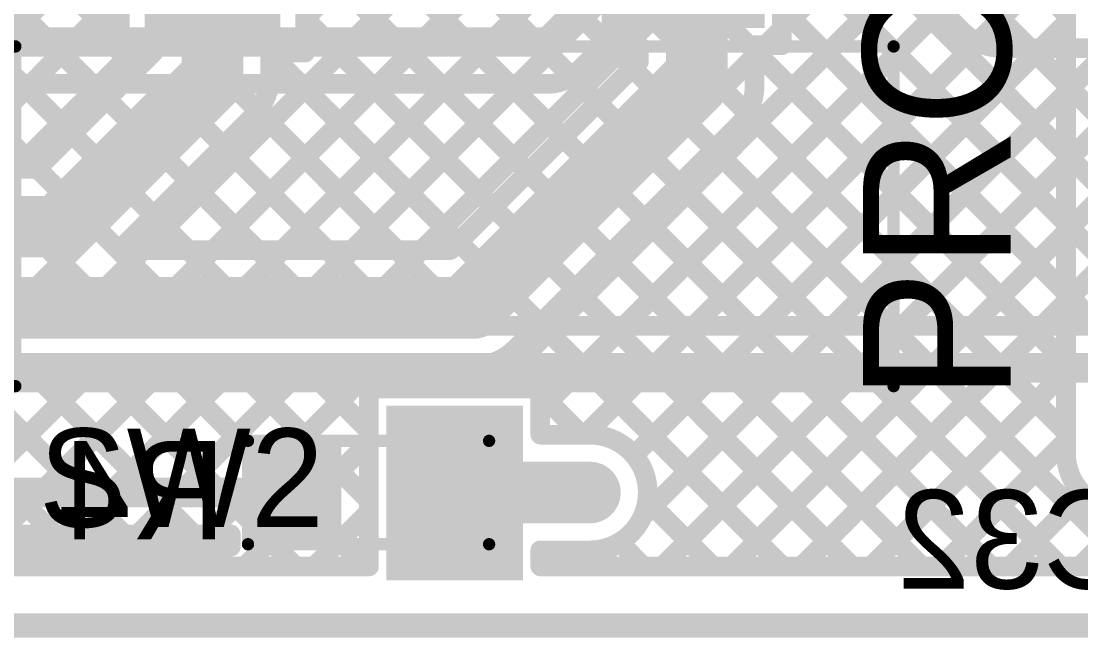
# Model space of a CAD drawing. Header units: millimetres. Extents: x 0.84 to 3.69, y 1.83 to 3.72.
# Drawn here: x 2.7838 to 3.2145, y 1.884 to 2.1345 of the extents above; entities that cross this region are included whole.
import ezdxf

# ---------------------------------------------------------------- set-up
doc = ezdxf.new("R2010")
doc.units = ezdxf.units.MM
doc.header["$MEASUREMENT"] = 0
for name, color, linetype in [('BottomLayer', 5, 'Continuous'), ('BottomOverlay', 54, 'Continuous'), ('BottomPaste', 16, 'Continuous'), ('BottomSolder', 6, 'Continuous'), ('Mechanical2', 216, 'Continuous'), ('MultiLayer', 9, 'Continuous'), ('TopLayer', 1, 'Continuous'), ('TopOverlay', 2, 'Continuous'), ('TopPaste', 8, 'Continuous'), ('TopSolder', 216, 'Continuous'), ('ViaHoleLayer', 16, 'Continuous')]:
    doc.layers.add(name, color=color, linetype=linetype)

# ---------------------------------------------------------------- blocks, each defined once
blk = doc.blocks.new('SS_3235D_03_L2_37')
at = {"layer": 'TopLayer'}
for points in [[(-0.02382, 0.08071), (0.02382, 0.08071), (-0.02382, 0.1437), (0.02382, 0.1437)], [(-0.12205, -0.1437), (-0.0748, -0.1437), (-0.12205, -0.08071), (-0.0748, -0.08071)], [(0.0748, -0.1437), (0.12205, -0.1437), (0.0748, -0.08071), (0.12205, -0.08071)]]:
    blk.add_solid(points, dxfattribs=at)
at = {"layer": 'TopOverlay', "const_width": 0.005}
for points in [[(-0.17843, 0.0688), (-0.17843, -0.0692)], [(0.17857, 0.0688), (-0.17843, 0.0688)], [(0.17857, 0.0688), (0.17857, -0.0692)], [(0.17857, -0.0692), (-0.17843, -0.0692)]]:
    blk.add_lwpolyline(points, dxfattribs=at)
at = {"layer": 'TopOverlay'}
for points, const_width in [([(-0.17968, 0.0688, 1), (-0.17718, 0.0688, 1)], 0.0025), ([(-0.17968, 0.0688, 1), (-0.17718, 0.0688, 1)], 0.0025), ([(0.17732, 0.0688, 1), (0.17982, 0.0688, 1)], 0.0025), ([(0.17732, 0.0688, 1), (0.17982, 0.0688, 1)], 0.0025), ([(-0.17968, -0.0692, 1), (-0.17718, -0.0692, 1)], 0.0025), ([(-0.17968, -0.0692, 1), (-0.17718, -0.0692, 1)], 0.0025), ([(0.17732, -0.0692, 1), (0.17982, -0.0692, 1)], 0.0025), ([(0.17732, -0.0692, 1), (0.17982, -0.0692, 1)], 0.0025), ([(-0.13006, -0.11, 1), (-0.14794, -0.11, 1)], 0.01), ([(-0.15044, -0.11, 1), (-0.14544, -0.11, 1)], 0.005), ([(-0.13256, -0.11, 1), (-0.12756, -0.11, 1)], 0.005)]:
    blk.add_lwpolyline(points, format="xyb", close=True, dxfattribs=dict(at, const_width=const_width))
at = {"layer": 'TopPaste'}
for points in [[(-0.02382, 0.08071), (0.02382, 0.08071), (-0.02382, 0.1437), (0.02382, 0.1437)], [(-0.12205, -0.1437), (-0.0748, -0.1437), (-0.12205, -0.08071), (-0.0748, -0.08071)], [(0.0748, -0.1437), (0.12205, -0.1437), (0.0748, -0.08071), (0.12205, -0.08071)]]:
    blk.add_solid(points, dxfattribs=at)
at = {"layer": 'TopSolder'}
for points in [[(-0.02782, 0.07671), (0.02782, 0.07671), (-0.02782, 0.1477), (0.02782, 0.1477)], [(-0.12605, -0.1477), (-0.0708, -0.1477), (-0.12605, -0.07671), (-0.0708, -0.07671)], [(0.0708, -0.1477), (0.12605, -0.1477), (0.0708, -0.07671), (0.12605, -0.07671)]]:
    blk.add_solid(points, dxfattribs=at)
blk = doc.blocks.new('R__0603_B_49')
at = {"layer": 'BottomLayer'}
for points in [[(-0.015, -0.0175), (-0.015, 0.0175), (-0.045, -0.0175), (-0.045, 0.0175)], [(0.045, -0.0175), (0.045, 0.0175), (0.015, -0.0175), (0.015, 0.0175)]]:
    blk.add_solid(points, dxfattribs=at)
at = {"layer": 'BottomOverlay', "const_width": 0.005}
for points in [[(-0.049, 0.021), (0.049, 0.021)], [(-0.049, -0.021), (-0.049, 0.021)], [(0.049, -0.021), (0.049, 0.021)], [(-0.049, -0.021), (0.049, -0.021)]]:
    blk.add_lwpolyline(points, dxfattribs=at)
at = {"layer": 'BottomOverlay', "const_width": 0.0025}
for points in [[(-0.05025, 0.021, 1), (-0.04775, 0.021, 1)], [(-0.05025, 0.021, 1), (-0.04775, 0.021, 1)], [(0.04775, 0.021, 1), (0.05025, 0.021, 1)], [(0.04775, 0.021, 1), (0.05025, 0.021, 1)], [(-0.05025, -0.021, 1), (-0.04775, -0.021, 1)], [(-0.05025, -0.021, 1), (-0.04775, -0.021, 1)], [(0.04775, -0.021, 1), (0.05025, -0.021, 1)], [(0.04775, -0.021, 1), (0.05025, -0.021, 1)]]:
    blk.add_lwpolyline(points, format="xyb", close=True, dxfattribs=at)
at = {"layer": 'BottomPaste'}
for points in [[(-0.015, -0.0175), (-0.015, 0.0175), (-0.045, -0.0175), (-0.045, 0.0175)], [(0.045, -0.0175), (0.045, 0.0175), (0.015, -0.0175), (0.015, 0.0175)]]:
    blk.add_solid(points, dxfattribs=at)
at = {"layer": 'BottomSolder'}
for points in [[(-0.011, -0.0215), (-0.011, 0.0215), (-0.049, -0.0215), (-0.049, 0.0215)], [(0.049, -0.0215), (0.049, 0.0215), (0.011, -0.0215), (0.011, 0.0215)]]:
    blk.add_solid(points, dxfattribs=at)

msp = doc.modelspace()

# ---------------------------------------------------------------- linework, layer by layer
at = {"layer": 'BottomLayer'}
for points, const_width in [([(3.041, 2.21988), (3.24988, 2.01099)], 0.008), ([(2.91579, 2.01069), (3.0942, 2.1891)], 0.008), ([(3.041, 2.19159), (3.2219, 2.01069)], 0.008), ([(3.10121, 2.18795), (3.27817, 2.01099)], 0.008), ([(3.11188, 2.18478), (3.16626, 2.1304)], 0.008), ([(2.94408, 2.01069), (3.11502, 2.18164)], 0.008), ([(2.97236, 2.01069), (3.12916, 2.1675)], 0.008), ([(3.041, 2.16331), (3.19362, 2.01069)], 0.008), ([(2.998, 2.126), (3.024, 2.152)], 0.012), ([(3.00064, 2.01069), (3.14331, 2.15335)], 0.008), ([(3.01004, 2.114), (3.036, 2.13996)], 0.008), ([(3.02893, 2.01069), (3.15745, 2.13921)], 0.008), ([(3.03603, 2.13999), (3.16533, 2.01069)], 0.008), ([(2.629, 2.126), (2.998, 2.126)], 0.012), ([(3.02189, 2.12585), (3.13705, 2.01069)], 0.008), ([(3.05721, 2.01069), (3.17246, 2.12594)], 0.008), ([(3.0855, 2.01069), (3.1983, 2.1235)], 0.008), ([(3.11378, 2.01069), (3.22659, 2.1235)], 0.008), ([(3.14207, 2.01069), (3.25487, 2.1235)], 0.008), ([(3.17035, 2.01069), (3.28316, 2.1235)], 0.008), ([(3.18289, 2.1235), (3.39744, 2.1235)], 0.008), ([(3.19395, 2.1235), (3.30645, 2.01099)], 0.008), ([(3.19863, 2.01069), (3.31144, 2.1235)], 0.008), ([(3.00753, 2.11192), (3.10876, 2.01069)], 0.008), ([(2.64004, 2.109), (2.998, 2.109)], 0.008), ([(2.69933, 2.109), (2.79764, 2.01069)], 0.008), ([(2.71393, 2.03511), (2.78782, 2.109)], 0.008), ([(2.72761, 2.109), (2.82592, 2.01069)], 0.008), ([(2.72808, 2.02097), (2.81611, 2.109)], 0.008), ([(2.74609, 2.01069), (2.84439, 2.109)], 0.008), ([(2.7559, 2.109), (2.8542, 2.01069)], 0.008), ([(2.77437, 2.01069), (2.87268, 2.109)], 0.008), ([(2.78418, 2.109), (2.88249, 2.01069)], 0.008), ([(2.80265, 2.01069), (2.90096, 2.109)], 0.008), ([(2.81247, 2.109), (2.91077, 2.01069)], 0.008), ([(2.83094, 2.01069), (2.92925, 2.109)], 0.008), ([(2.84075, 2.109), (2.93906, 2.01069)], 0.008), ([(2.85922, 2.01069), (2.95753, 2.109)], 0.008), ([(2.86903, 2.109), (2.96734, 2.01069)], 0.008), ([(2.88751, 2.01069), (2.98581, 2.109)], 0.008), ([(2.89732, 2.109), (2.99563, 2.01069)], 0.008), ([(2.9256, 2.109), (3.02391, 2.01069)], 0.008), ([(2.95389, 2.109), (3.05219, 2.01069)], 0.008), ([(2.98217, 2.109), (3.08048, 2.01069)], 0.008), ([(2.73835, 2.01069), (3.24, 2.01069)], 0.008), ([(2.73131, 1.99369), (3.28304, 1.99369)], 0.012), ([(2.955, 1.943), (3.015, 1.943)], 0.025), ([(2.749, 1.943), (2.895, 1.943)], 0.012), ([(2.749, 1.926), (2.869, 1.926)], 0.008), ([(2.79748, 1.926), (2.80248, 1.921)], 0.008), ([(2.79781, 1.921), (2.80281, 1.926)], 0.008), ([(2.82576, 1.926), (2.83076, 1.921)], 0.008), ([(2.8261, 1.921), (2.8311, 1.926)], 0.008), ([(2.85404, 1.926), (2.85904, 1.921)], 0.008), ([(2.85438, 1.921), (2.85938, 1.926)], 0.008), ([(2.869, 1.921), (2.869, 1.926)], 0.008), ([(2.502, 1.921), (2.869, 1.921)], 0.008)]:
    msp.add_lwpolyline(points, dxfattribs=dict(at, const_width=const_width))
for points, const_width in [([(3.16426, 2.1304, 1), (3.16826, 2.1304, 1)], 0.004), ([(3.16426, 2.1304, 1), (3.16826, 2.1304, 1)], 0.004), ([(3.16428, 2.13038, 1), (3.16828, 2.13038, 1)], 0.004), ([(2.995, 2.126, 1), (3.001, 2.126, 1)], 0.006), ([(2.995, 2.126, 1), (3.001, 2.126, 1)], 0.006), ([(3.01989, 2.12585, 1), (3.02389, 2.12585, 1)], 0.004), ([(3.17046, 2.12594, 1), (3.17446, 2.12594, 1)], 0.004), ([(3.18089, 2.1235, 1), (3.18489, 2.1235, 1)], 0.004), ([(3.18089, 2.1235, 1), (3.18489, 2.1235, 1)], 0.004), ([(3.18089, 2.1235, 1), (3.18489, 2.1235, 1)], 0.004), ([(3.19195, 2.1235, 1), (3.19595, 2.1235, 1)], 0.004), ([(3.1963, 2.1235, 1), (3.2003, 2.1235, 1)], 0.004), ([(3.00553, 2.11192, 1), (3.00953, 2.11192, 1)], 0.004), ([(3.00802, 2.11398, 1), (3.01202, 2.11398, 1)], 0.004), ([(3.00804, 2.114, 1), (3.01204, 2.114, 1)], 0.004), ([(3.00804, 2.114, 1), (3.01204, 2.114, 1)], 0.004), ([(2.78218, 2.109, 1), (2.78618, 2.109, 1)], 0.004), ([(2.78582, 2.109, 1), (2.78982, 2.109, 1)], 0.004), ([(2.81047, 2.109, 1), (2.81447, 2.109, 1)], 0.004), ([(2.81411, 2.109, 1), (2.81811, 2.109, 1)], 0.004), ([(2.83875, 2.109, 1), (2.84275, 2.109, 1)], 0.004), ([(2.84239, 2.109, 1), (2.84639, 2.109, 1)], 0.004), ([(2.86703, 2.109, 1), (2.87103, 2.109, 1)], 0.004), ([(2.87068, 2.109, 1), (2.87468, 2.109, 1)], 0.004), ([(2.89532, 2.109, 1), (2.89932, 2.109, 1)], 0.004), ([(2.89896, 2.109, 1), (2.90296, 2.109, 1)], 0.004), ([(2.9236, 2.109, 1), (2.9276, 2.109, 1)], 0.004), ([(2.92725, 2.109, 1), (2.93125, 2.109, 1)], 0.004), ([(2.95189, 2.109, 1), (2.95589, 2.109, 1)], 0.004), ([(2.95553, 2.109, 1), (2.95953, 2.109, 1)], 0.004), ([(2.98017, 2.109, 1), (2.98417, 2.109, 1)], 0.004), ([(2.98381, 2.109, 1), (2.98781, 2.109, 1)], 0.004), ([(2.996, 2.109, 1), (3, 2.109, 1)], 0.004), ([(2.996, 2.109, 1), (3, 2.109, 1)], 0.004), ([(2.996, 2.109, 1), (3, 2.109, 1)], 0.004), ([(2.79564, 2.01069, 1), (2.79964, 2.01069, 1)], 0.004), ([(2.80065, 2.01069, 1), (2.80465, 2.01069, 1)], 0.004), ([(2.82392, 2.01069, 1), (2.82792, 2.01069, 1)], 0.004), ([(2.82894, 2.01069, 1), (2.83294, 2.01069, 1)], 0.004), ([(2.8522, 2.01069, 1), (2.8562, 2.01069, 1)], 0.004), ([(2.85722, 2.01069, 1), (2.86122, 2.01069, 1)], 0.004), ([(2.88049, 2.01069, 1), (2.88449, 2.01069, 1)], 0.004), ([(2.88551, 2.01069, 1), (2.88951, 2.01069, 1)], 0.004), ([(2.90877, 2.01069, 1), (2.91277, 2.01069, 1)], 0.004), ([(2.91379, 2.01069, 1), (2.91779, 2.01069, 1)], 0.004), ([(2.93706, 2.01069, 1), (2.94106, 2.01069, 1)], 0.004), ([(2.94208, 2.01069, 1), (2.94608, 2.01069, 1)], 0.004), ([(2.96534, 2.01069, 1), (2.96934, 2.01069, 1)], 0.004), ([(2.97036, 2.01069, 1), (2.97436, 2.01069, 1)], 0.004), ([(2.99363, 2.01069, 1), (2.99763, 2.01069, 1)], 0.004), ([(2.99864, 2.01069, 1), (3.00264, 2.01069, 1)], 0.004), ([(3.02191, 2.01069, 1), (3.02591, 2.01069, 1)], 0.004), ([(3.02693, 2.01069, 1), (3.03093, 2.01069, 1)], 0.004), ([(3.05019, 2.01069, 1), (3.05419, 2.01069, 1)], 0.004), ([(3.05521, 2.01069, 1), (3.05921, 2.01069, 1)], 0.004), ([(3.07848, 2.01069, 1), (3.08248, 2.01069, 1)], 0.004), ([(3.0835, 2.01069, 1), (3.0875, 2.01069, 1)], 0.004), ([(3.10676, 2.01069, 1), (3.11076, 2.01069, 1)], 0.004), ([(3.11178, 2.01069, 1), (3.11578, 2.01069, 1)], 0.004), ([(3.13505, 2.01069, 1), (3.13905, 2.01069, 1)], 0.004), ([(3.14007, 2.01069, 1), (3.14407, 2.01069, 1)], 0.004), ([(3.16333, 2.01069, 1), (3.16733, 2.01069, 1)], 0.004), ([(3.16835, 2.01069, 1), (3.17235, 2.01069, 1)], 0.004), ([(3.19162, 2.01069, 1), (3.19562, 2.01069, 1)], 0.004), ([(3.19663, 2.01069, 1), (3.20063, 2.01069, 1)], 0.004), ([(2.94875, 1.943, 1), (2.96125, 1.943, 1)], 0.0125), ([(3.00875, 1.943, 1), (3.02125, 1.943, 1)], 0.0125), ([(3.00909, 1.943, 1), (3.02091, 1.943, 1)], 0.01181), ([(2.892, 1.943, 1), (2.898, 1.943, 1)], 0.006), ([(2.79548, 1.926, 1), (2.79948, 1.926, 1)], 0.004), ([(2.80081, 1.926, 1), (2.80481, 1.926, 1)], 0.004), ([(2.82376, 1.926, 1), (2.82776, 1.926, 1)], 0.004), ([(2.8291, 1.926, 1), (2.8331, 1.926, 1)], 0.004), ([(2.85204, 1.926, 1), (2.85604, 1.926, 1)], 0.004), ([(2.85738, 1.926, 1), (2.86138, 1.926, 1)], 0.004), ([(2.867, 1.926, 1), (2.871, 1.926, 1)], 0.004), ([(2.867, 1.926, 1), (2.871, 1.926, 1)], 0.004), ([(2.79581, 1.921, 1), (2.79981, 1.921, 1)], 0.004), ([(2.80048, 1.921, 1), (2.80448, 1.921, 1)], 0.004), ([(2.8241, 1.921, 1), (2.8281, 1.921, 1)], 0.004), ([(2.82876, 1.921, 1), (2.83276, 1.921, 1)], 0.004), ([(2.85238, 1.921, 1), (2.85638, 1.921, 1)], 0.004), ([(2.85704, 1.921, 1), (2.86104, 1.921, 1)], 0.004), ([(2.867, 1.921, 1), (2.871, 1.921, 1)], 0.004), ([(2.867, 1.921, 1), (2.871, 1.921, 1)], 0.004)]:
    msp.add_lwpolyline(points, format="xyb", close=True, dxfattribs=dict(at, const_width=const_width))
at = {"layer": 'BottomLayer', "const_width": 0.008}
for points in [[(3.18289, 2.1235, -0.199188), (3.16626, 2.1304)], [(3.18289, 2.1235, -0.198912), (3.16628, 2.13038)], [(3.01004, 2.114, -0.199327), (2.998, 2.109)], [(3.01002, 2.11398, -0.198912), (2.998, 2.109)]]:
    msp.add_lwpolyline(points, format="xyb", dxfattribs=at)
at = {"layer": 'BottomSolder', "const_width": 0.00991}
msp.add_lwpolyline([(3.01005, 1.943, 1), (3.01995, 1.943, 1)], format="xyb", close=True, dxfattribs=at)
at = {"layer": 'Mechanical2', "const_width": 0.01}
msp.add_lwpolyline([(2.511, 1.889), (3.548, 1.889)], dxfattribs=at)
at = {"layer": 'MultiLayer', "const_width": 0.01181}
msp.add_lwpolyline([(3.00909, 1.943, 1), (3.02091, 1.943, 1)], format="xyb", close=True, dxfattribs=at)
at = {"layer": 'TopLayer'}
for points, const_width in [([(2.46405, 2.4857), (2.82395, 2.1258)], 0.008), ([(2.46405, 2.45741), (2.81862, 2.10285)], 0.008), ([(2.46405, 2.42913), (2.80447, 2.08871)], 0.008), ([(2.46405, 2.40084), (2.79033, 2.07457)], 0.008), ([(2.82395, 2.12171), (2.82395, 2.2127)], 0.008), ([(3.2085, 1.959), (3.2085, 2.19951)], 0.008), ([(2.99482, 1.97658), (3.2085, 2.19026)], 0.008), ([(2.86157, 2.11257), (2.86157, 2.1672)], 0.025), ([(3.05843, 2.10843), (3.05843, 2.1672)], 0.025), ([(2.72504, 2.0745), (2.82395, 2.17341)], 0.008), ([(3.17848, 2.16725), (3.2085, 2.13723)], 0.008), ([(2.92943, 2.16174), (3.00397, 2.0872)], 0.008), ([(3.01302, 1.9665), (3.2085, 2.16198)], 0.008), ([(2.83346, 2.0415), (2.94749, 2.15553)], 0.008), ([(3.16434, 2.15311), (3.2085, 2.10895)], 0.008), ([(2.8992, 2.13552), (2.91058, 2.1469)], 0.008), ([(2.8992, 2.12171), (2.8992, 2.1462)], 0.008), ([(2.91451, 2.14838), (2.98983, 2.07306)], 0.008), ([(2.75332, 2.0745), (2.82395, 2.14513)], 0.008), ([(2.86175, 2.0415), (2.96408, 2.14383)], 0.008), ([(2.89003, 2.0415), (2.99203, 2.1435)], 0.008), ([(2.91831, 2.0415), (3.02052, 2.1437)], 0.008), ([(2.97524, 1.98529), (3.13366, 2.1437)], 0.008), ([(2.97596, 2.1435), (3.01811, 2.10134)], 0.008), ([(3.00404, 2.1437), (3.03225, 2.11549)], 0.008), ([(3.0238, 2.12471), (3.0238, 2.1437)], 0.008), ([(3.09305, 2.13138), (3.10537, 2.1437)], 0.008), ([(3.09305, 2.12471), (3.09305, 2.1437)], 0.008), ([(3.11717, 2.1437), (3.2085, 2.05238)], 0.008), ([(3.14546, 2.14371), (3.2085, 2.08066)], 0.008), ([(3.09305, 2.13955), (3.2085, 2.02409)], 0.008), ([(2.8992, 2.13541), (2.97568, 2.05892)], 0.008), ([(3.03296, 1.95816), (3.2085, 2.1337)], 0.008), ([(2.82395, 2.1258), (2.82804, 2.12171)], 0.008), ([(2.9466, 2.0415), (3.02981, 2.12471)], 0.008), ([(3.0238, 2.12471), (3.03493, 2.12471)], 0.008), ([(3.03493, 2.11816), (3.03493, 2.12471)], 0.008), ([(3.08193, 2.12471), (3.09305, 2.12471)], 0.008), ([(3.08193, 2.12026), (3.08638, 2.12471)], 0.008), ([(3.08193, 2.10843), (3.08193, 2.12471)], 0.008), ([(2.78161, 2.0745), (2.82882, 2.12171)], 0.008), ([(2.79027, 2.0745), (2.83747, 2.12171)], 0.008), ([(2.8, 2.051), (2.86157, 2.11257)], 0.025), ([(2.82395, 2.12171), (2.83747, 2.12171)], 0.008), ([(2.82804, 2.12171), (2.83276, 2.11699)], 0.008), ([(2.88507, 2.12171), (2.8992, 2.12171)], 0.008), ([(2.88507, 2.11257), (2.88507, 2.12171)], 0.008), ([(2.88507, 2.12124), (2.96154, 2.04478)], 0.008), ([(3.08193, 2.12238), (3.2085, 1.99581)], 0.008), ([(2.95827, 2.0415), (3.03493, 2.11816)], 0.008), ([(2.968, 2.018), (3.05843, 2.10843)], 0.025), ([(3.03642, 1.93333), (3.2085, 2.10541)], 0.008), ([(2.88002, 2.09801), (2.93653, 2.0415)], 0.008), ([(2.82373, 2.0415), (2.87817, 2.09594)], 0.008), ([(3.07898, 2.09704), (3.2085, 1.96752)], 0.008), ([(2.98463, 2.0014), (3.07502, 2.09179)], 0.008), ([(2.86599, 2.08376), (2.90825, 2.0415)], 0.008), ([(3.06549, 2.08225), (3.23474, 1.913)], 0.008), ([(3.04437, 1.913), (3.2085, 2.07713)], 0.008), ([(2.433, 2.0745), (2.79027, 2.0745)], 0.008), ([(2.85185, 2.06962), (2.87997, 2.0415)], 0.008), ([(3.05134, 2.06811), (3.20646, 1.913)], 0.008), ([(2.40292, 2.051), (2.8, 2.051)], 0.025), ([(2.83771, 2.05547), (2.85168, 2.0415)], 0.008), ([(3.0372, 2.05397), (3.17817, 1.913)], 0.008), ([(3.07266, 1.913), (3.2085, 2.04884)], 0.008), ([(2.82373, 2.0415), (2.95827, 2.0415)], 0.008), ([(3.02306, 2.03983), (3.14989, 1.913)], 0.008), ([(2.597, 2.018), (2.968, 2.018)], 0.025), ([(3.00892, 2.02568), (3.1216, 1.913)], 0.008), ([(3.10094, 1.913), (3.2085, 2.02056)], 0.008), ([(2.99478, 2.01154), (3.09332, 1.913)], 0.008), ([(2.98015, 1.99788), (2.99274, 1.98529)], 0.008), ([(2.60673, 1.9945), (2.968, 1.9945)], 0.008), ([(2.70069, 1.9945), (2.78219, 1.913)], 0.008), ([(2.70496, 1.913), (2.78646, 1.9945)], 0.008), ([(2.72898, 1.9945), (2.81048, 1.913)], 0.008), ([(2.73325, 1.913), (2.81475, 1.9945)], 0.008), ([(2.75726, 1.9945), (2.83876, 1.913)], 0.008), ([(2.76153, 1.913), (2.84303, 1.9945)], 0.008), ([(2.78554, 1.9945), (2.86704, 1.913)], 0.008), ([(2.78981, 1.913), (2.87131, 1.9945)], 0.008), ([(2.81383, 1.9945), (2.89533, 1.913)], 0.008), ([(2.8181, 1.913), (2.8996, 1.9945)], 0.008), ([(2.84211, 1.9945), (2.92361, 1.913)], 0.008), ([(2.84638, 1.913), (2.92788, 1.9945)], 0.008), ([(2.8704, 1.9945), (2.92518, 1.93972)], 0.008), ([(2.89868, 1.9945), (2.92518, 1.968)], 0.008), ([(2.92697, 1.9945), (2.93617, 1.98529)], 0.008), ([(2.94696, 1.98529), (2.95617, 1.9945)], 0.008), ([(2.95525, 1.9945), (2.96446, 1.98529)], 0.008), ([(3.12923, 1.913), (3.2085, 1.99227)], 0.008), ([(2.92518, 1.98529), (2.99482, 1.98529)], 0.008), ([(2.92518, 1.913), (2.92518, 1.98529)], 0.008), ([(2.99482, 1.9665), (2.99482, 1.98529)], 0.008), ([(2.99482, 1.98322), (3.01153, 1.9665)], 0.008), ([(2.99482, 1.9665), (3.015, 1.9665)], 0.008), ([(2.87467, 1.913), (2.92518, 1.96351)], 0.008), ([(3.15751, 1.913), (3.2085, 1.96399)], 0.008), ([(2.96, 1.944), (2.961, 1.943)], 0.025), ([(2.961, 1.943), (3.015, 1.943)], 0.025), ([(3.03828, 1.93976), (3.06503, 1.913)], 0.008), ([(3.18579, 1.913), (3.21528, 1.94249)], 0.008), ([(2.90295, 1.913), (2.92518, 1.93523)], 0.008), ([(3.21408, 1.913), (3.23715, 1.93607)], 0.008), ([(3.01609, 1.913), (3.02467, 1.92158)], 0.008), ([(3.02697, 1.92278), (3.03675, 1.913)], 0.008), ([(2.99482, 1.9195), (3.015, 1.9195)], 0.008), ([(2.99482, 1.913), (2.99482, 1.9195)], 0.008), ([(3.00197, 1.9195), (3.00847, 1.913)], 0.008), ([(2.52523, 1.913), (2.92518, 1.913)], 0.008), ([(2.99482, 1.913), (3.39303, 1.913)], 0.008)]:
    msp.add_lwpolyline(points, dxfattribs=dict(at, const_width=const_width))
for points, const_width in [([(3.2065, 2.13723, 1), (3.2105, 2.13723, 1)], 0.004), ([(2.8972, 2.13552, 1), (2.9012, 2.13552, 1)], 0.004), ([(2.8972, 2.13541, 1), (2.9012, 2.13541, 1)], 0.004), ([(3.2065, 2.1337, 1), (3.2105, 2.1337, 1)], 0.004), ([(3.09105, 2.13138, 1), (3.09505, 2.13138, 1)], 0.004), ([(2.82195, 2.1258, 1), (2.82595, 2.1258, 1)], 0.004), ([(2.82195, 2.1258, 1), (2.82595, 2.1258, 1)], 0.004), ([(3.0218, 2.12471, 1), (3.0258, 2.12471, 1)], 0.004), ([(3.0218, 2.12471, 1), (3.0258, 2.12471, 1)], 0.004), ([(3.02781, 2.12471, 1), (3.03181, 2.12471, 1)], 0.004), ([(3.03293, 2.12471, 1), (3.03693, 2.12471, 1)], 0.004), ([(3.03293, 2.12471, 1), (3.03693, 2.12471, 1)], 0.004), ([(3.07993, 2.12471, 1), (3.08393, 2.12471, 1)], 0.004), ([(3.07993, 2.12471, 1), (3.08393, 2.12471, 1)], 0.004), ([(3.08438, 2.12471, 1), (3.08838, 2.12471, 1)], 0.004), ([(3.09105, 2.12471, 1), (3.09505, 2.12471, 1)], 0.004), ([(3.09105, 2.12471, 1), (3.09505, 2.12471, 1)], 0.004), ([(2.82195, 2.12171, 1), (2.82595, 2.12171, 1)], 0.004), ([(2.82195, 2.12171, 1), (2.82595, 2.12171, 1)], 0.004), ([(2.82604, 2.12171, 1), (2.83004, 2.12171, 1)], 0.004), ([(2.82604, 2.12171, 1), (2.83004, 2.12171, 1)], 0.004), ([(2.82682, 2.12171, 1), (2.83082, 2.12171, 1)], 0.004), ([(2.83547, 2.12171, 1), (2.83947, 2.12171, 1)], 0.004), ([(2.83547, 2.12171, 1), (2.83947, 2.12171, 1)], 0.004), ([(2.85532, 2.11257, 1), (2.86782, 2.11257, 1)], 0.0125), ([(2.85532, 2.11257, 1), (2.86782, 2.11257, 1)], 0.0125), ([(2.88307, 2.12171, 1), (2.88707, 2.12171, 1)], 0.004), ([(2.88307, 2.12171, 1), (2.88707, 2.12171, 1)], 0.004), ([(2.88307, 2.12124, 1), (2.88707, 2.12124, 1)], 0.004), ([(2.8972, 2.12171, 1), (2.9012, 2.12171, 1)], 0.004), ([(2.8972, 2.12171, 1), (2.9012, 2.12171, 1)], 0.004), ([(3.07993, 2.12238, 1), (3.08393, 2.12238, 1)], 0.004), ([(3.07993, 2.12026, 1), (3.08393, 2.12026, 1)], 0.004), ([(2.83076, 2.11699, 1), (2.83476, 2.11699, 1)], 0.004), ([(3.03025, 2.11549, 1), (3.03425, 2.11549, 1)], 0.004), ([(3.03293, 2.11816, 1), (3.03693, 2.11816, 1)], 0.004), ([(3.03293, 2.11816, 1), (3.03693, 2.11816, 1)], 0.004), ([(3.05218, 2.10843, 1), (3.06468, 2.10843, 1)], 0.0125), ([(3.05218, 2.10843, 1), (3.06468, 2.10843, 1)], 0.0125), ([(2.88307, 2.11257, 1), (2.88707, 2.11257, 1)], 0.004), ([(2.88307, 2.11257, 1), (2.88707, 2.11257, 1)], 0.004), ([(2.88307, 2.11257, 1), (2.88707, 2.11257, 1)], 0.004), ([(3.07993, 2.10843, 1), (3.08393, 2.10843, 1)], 0.004), ([(3.07993, 2.10843, 1), (3.08393, 2.10843, 1)], 0.004), ([(3.07993, 2.10843, 1), (3.08393, 2.10843, 1)], 0.004), ([(3.2065, 2.10895, 1), (3.2105, 2.10895, 1)], 0.004), ([(2.81662, 2.10285, 1), (2.82062, 2.10285, 1)], 0.004), ([(3.2065, 2.10541, 1), (3.2105, 2.10541, 1)], 0.004), ([(2.87802, 2.09801, 1), (2.88202, 2.09801, 1)], 0.004), ([(3.01611, 2.10134, 1), (3.02011, 2.10134, 1)], 0.004), ([(2.87617, 2.09594, 1), (2.88017, 2.09594, 1)], 0.004), ([(2.87617, 2.09594, 1), (2.88017, 2.09594, 1)], 0.004), ([(2.87619, 2.09596, 1), (2.88019, 2.09596, 1)], 0.004), ([(3.07698, 2.09704, 1), (3.08098, 2.09704, 1)], 0.004), ([(3.07302, 2.09179, 1), (3.07702, 2.09179, 1)], 0.004), ([(3.07302, 2.09179, 1), (3.07702, 2.09179, 1)], 0.004), ([(3.07304, 2.09181, 1), (3.07704, 2.09181, 1)], 0.004), ([(2.80247, 2.08871, 1), (2.80647, 2.08871, 1)], 0.004), ([(3.00197, 2.0872, 1), (3.00597, 2.0872, 1)], 0.004), ([(2.86399, 2.08376, 1), (2.86799, 2.08376, 1)], 0.004), ([(3.06349, 2.08225, 1), (3.06749, 2.08225, 1)], 0.004), ([(3.2065, 2.08066, 1), (3.2105, 2.08066, 1)], 0.004), ([(3.2065, 2.07713, 1), (3.2105, 2.07713, 1)], 0.004), ([(2.77961, 2.0745, 1), (2.78361, 2.0745, 1)], 0.004), ([(2.78827, 2.0745, 1), (2.79227, 2.0745, 1)], 0.004), ([(2.78827, 2.0745, 1), (2.79227, 2.0745, 1)], 0.004), ([(2.78833, 2.07457, 1), (2.79233, 2.07457, 1)], 0.004), ([(2.98783, 2.07306, 1), (2.99183, 2.07306, 1)], 0.004), ([(2.84985, 2.06962, 1), (2.85385, 2.06962, 1)], 0.004), ([(3.04934, 2.06811, 1), (3.05334, 2.06811, 1)], 0.004), ([(2.79375, 2.051, 1), (2.80625, 2.051, 1)], 0.0125), ([(2.79375, 2.051, 1), (2.80625, 2.051, 1)], 0.0125), ([(2.83571, 2.05547, 1), (2.83971, 2.05547, 1)], 0.004), ([(2.97368, 2.05892, 1), (2.97768, 2.05892, 1)], 0.004), ([(3.0352, 2.05397, 1), (3.0392, 2.05397, 1)], 0.004), ([(3.2065, 2.05238, 1), (3.2105, 2.05238, 1)], 0.004), ([(3.2065, 2.04884, 1), (3.2105, 2.04884, 1)], 0.004), ([(2.95954, 2.04478, 1), (2.96354, 2.04478, 1)], 0.004), ([(2.82173, 2.0415, 1), (2.82573, 2.0415, 1)], 0.004), ([(2.82173, 2.0415, 1), (2.82573, 2.0415, 1)], 0.004), ([(2.83146, 2.0415, 1), (2.83546, 2.0415, 1)], 0.004), ([(2.84968, 2.0415, 1), (2.85368, 2.0415, 1)], 0.004), ([(2.85975, 2.0415, 1), (2.86375, 2.0415, 1)], 0.004), ([(2.87797, 2.0415, 1), (2.88197, 2.0415, 1)], 0.004), ([(2.88803, 2.0415, 1), (2.89203, 2.0415, 1)], 0.004), ([(2.90625, 2.0415, 1), (2.91025, 2.0415, 1)], 0.004), ([(2.91631, 2.0415, 1), (2.92031, 2.0415, 1)], 0.004), ([(2.93453, 2.0415, 1), (2.93853, 2.0415, 1)], 0.004), ([(2.9446, 2.0415, 1), (2.9486, 2.0415, 1)], 0.004), ([(2.95627, 2.0415, 1), (2.96027, 2.0415, 1)], 0.004), ([(2.95627, 2.0415, 1), (2.96027, 2.0415, 1)], 0.004), ([(3.02106, 2.03983, 1), (3.02506, 2.03983, 1)], 0.004), ([(2.96175, 2.018, 1), (2.97425, 2.018, 1)], 0.0125), ([(2.96175, 2.018, 1), (2.97425, 2.018, 1)], 0.0125), ([(3.00692, 2.02568, 1), (3.01092, 2.02568, 1)], 0.004), ([(3.2065, 2.02409, 1), (3.2105, 2.02409, 1)], 0.004), ([(3.2065, 2.02056, 1), (3.2105, 2.02056, 1)], 0.004), ([(2.99278, 2.01154, 1), (2.99678, 2.01154, 1)], 0.004), ([(2.98262, 2.00138, 1), (2.98662, 2.00138, 1)], 0.004), ([(2.98263, 2.0014, 1), (2.98663, 2.0014, 1)], 0.004), ([(2.98263, 2.0014, 1), (2.98663, 2.0014, 1)], 0.004), ([(2.97815, 1.99788, 1), (2.98215, 1.99788, 1)], 0.004), ([(3.2065, 1.99581, 1), (3.2105, 1.99581, 1)], 0.004), ([(2.78354, 1.9945, 1), (2.78754, 1.9945, 1)], 0.004), ([(2.78446, 1.9945, 1), (2.78846, 1.9945, 1)], 0.004), ([(2.81183, 1.9945, 1), (2.81583, 1.9945, 1)], 0.004), ([(2.81275, 1.9945, 1), (2.81675, 1.9945, 1)], 0.004), ([(2.84011, 1.9945, 1), (2.84411, 1.9945, 1)], 0.004), ([(2.84103, 1.9945, 1), (2.84503, 1.9945, 1)], 0.004), ([(2.8684, 1.9945, 1), (2.8724, 1.9945, 1)], 0.004), ([(2.86931, 1.9945, 1), (2.87331, 1.9945, 1)], 0.004), ([(2.89668, 1.9945, 1), (2.90068, 1.9945, 1)], 0.004), ([(2.8976, 1.9945, 1), (2.9016, 1.9945, 1)], 0.004), ([(2.92497, 1.9945, 1), (2.92897, 1.9945, 1)], 0.004), ([(2.92588, 1.9945, 1), (2.92988, 1.9945, 1)], 0.004), ([(2.95325, 1.9945, 1), (2.95725, 1.9945, 1)], 0.004), ([(2.95417, 1.9945, 1), (2.95817, 1.9945, 1)], 0.004), ([(2.966, 1.9945, 1), (2.97, 1.9945, 1)], 0.004), ([(2.966, 1.9945, 1), (2.97, 1.9945, 1)], 0.004), ([(2.966, 1.9945, 1), (2.97, 1.9945, 1)], 0.004), ([(3.2065, 1.99227, 1), (3.2105, 1.99227, 1)], 0.004), ([(2.92318, 1.98529, 1), (2.92718, 1.98529, 1)], 0.004), ([(2.92318, 1.98529, 1), (2.92718, 1.98529, 1)], 0.004), ([(2.93417, 1.98529, 1), (2.93817, 1.98529, 1)], 0.004), ([(2.94496, 1.98529, 1), (2.94896, 1.98529, 1)], 0.004), ([(2.96246, 1.98529, 1), (2.96646, 1.98529, 1)], 0.004), ([(2.97324, 1.98529, 1), (2.97724, 1.98529, 1)], 0.004), ([(2.99074, 1.98529, 1), (2.99474, 1.98529, 1)], 0.004), ([(2.99282, 1.98529, 1), (2.99682, 1.98529, 1)], 0.004), ([(2.99282, 1.98529, 1), (2.99682, 1.98529, 1)], 0.004), ([(2.99282, 1.98322, 1), (2.99682, 1.98322, 1)], 0.004), ([(2.99282, 1.97658, 1), (2.99682, 1.97658, 1)], 0.004), ([(2.92318, 1.968, 1), (2.92718, 1.968, 1)], 0.004), ([(2.99282, 1.9665, 1), (2.99682, 1.9665, 1)], 0.004), ([(2.99282, 1.9665, 1), (2.99682, 1.9665, 1)], 0.004), ([(3.00953, 1.9665, 1), (3.01353, 1.9665, 1)], 0.004), ([(3.01102, 1.9665, 1), (3.01502, 1.9665, 1)], 0.004), ([(3.013, 1.9665, 1), (3.017, 1.9665, 1)], 0.004), ([(3.013, 1.9665, 1), (3.017, 1.9665, 1)], 0.004), ([(3.2065, 1.96752, 1), (3.2105, 1.96752, 1)], 0.004), ([(2.92318, 1.96351, 1), (2.92718, 1.96351, 1)], 0.004), ([(3.2065, 1.96399, 1), (3.2105, 1.96399, 1)], 0.004), ([(3.03096, 1.95816, 1), (3.03496, 1.95816, 1)], 0.004), ([(3.2065, 1.959, 1), (3.2105, 1.959, 1)], 0.004), ([(3.2065, 1.959, 1), (3.2105, 1.959, 1)], 0.004), ([(2.95375, 1.944, 1), (2.96625, 1.944, 1)], 0.0125), ([(2.95475, 1.943, 1), (2.96725, 1.943, 1)], 0.0125), ([(2.95475, 1.943, 1), (2.96725, 1.943, 1)], 0.0125), ([(3.00875, 1.943, 1), (3.02125, 1.943, 1)], 0.0125), ([(3.00909, 1.943, 1), (3.02091, 1.943, 1)], 0.01181), ([(3.0365, 1.943, 1), (3.0405, 1.943, 1)], 0.004), ([(3.0365, 1.943, 1), (3.0405, 1.943, 1)], 0.004), ([(2.92318, 1.93972, 1), (2.92718, 1.93972, 1)], 0.004), ([(3.03628, 1.93976, 1), (3.04028, 1.93976, 1)], 0.004), ([(3.21328, 1.94249, 1), (3.21728, 1.94249, 1)], 0.004), ([(2.92318, 1.93523, 1), (2.92718, 1.93523, 1)], 0.004), ([(3.03442, 1.93333, 1), (3.03842, 1.93333, 1)], 0.004), ([(3.02267, 1.92158, 1), (3.02667, 1.92158, 1)], 0.004), ([(3.02497, 1.92278, 1), (3.02897, 1.92278, 1)], 0.004), ([(2.99282, 1.9195, 1), (2.99682, 1.9195, 1)], 0.004), ([(2.99282, 1.9195, 1), (2.99682, 1.9195, 1)], 0.004), ([(2.99997, 1.9195, 1), (3.00397, 1.9195, 1)], 0.004), ([(3.013, 1.9195, 1), (3.017, 1.9195, 1)], 0.004), ([(3.013, 1.9195, 1), (3.017, 1.9195, 1)], 0.004), ([(2.78019, 1.913, 1), (2.78419, 1.913, 1)], 0.004), ([(2.78781, 1.913, 1), (2.79181, 1.913, 1)], 0.004), ([(2.80848, 1.913, 1), (2.81248, 1.913, 1)], 0.004), ([(2.8161, 1.913, 1), (2.8201, 1.913, 1)], 0.004), ([(2.83676, 1.913, 1), (2.84076, 1.913, 1)], 0.004), ([(2.84438, 1.913, 1), (2.84838, 1.913, 1)], 0.004), ([(2.86504, 1.913, 1), (2.86904, 1.913, 1)], 0.004), ([(2.87267, 1.913, 1), (2.87667, 1.913, 1)], 0.004), ([(2.89333, 1.913, 1), (2.89733, 1.913, 1)], 0.004), ([(2.90095, 1.913, 1), (2.90495, 1.913, 1)], 0.004), ([(2.92161, 1.913, 1), (2.92561, 1.913, 1)], 0.004), ([(2.92318, 1.913, 1), (2.92718, 1.913, 1)], 0.004), ([(2.92318, 1.913, 1), (2.92718, 1.913, 1)], 0.004), ([(2.99282, 1.913, 1), (2.99682, 1.913, 1)], 0.004), ([(2.99282, 1.913, 1), (2.99682, 1.913, 1)], 0.004), ([(3.00647, 1.913, 1), (3.01047, 1.913, 1)], 0.004), ([(3.01409, 1.913, 1), (3.01809, 1.913, 1)], 0.004), ([(3.03475, 1.913, 1), (3.03875, 1.913, 1)], 0.004), ([(3.04237, 1.913, 1), (3.04637, 1.913, 1)], 0.004), ([(3.06303, 1.913, 1), (3.06703, 1.913, 1)], 0.004), ([(3.07066, 1.913, 1), (3.07466, 1.913, 1)], 0.004), ([(3.09132, 1.913, 1), (3.09532, 1.913, 1)], 0.004), ([(3.09894, 1.913, 1), (3.10294, 1.913, 1)], 0.004), ([(3.1196, 1.913, 1), (3.1236, 1.913, 1)], 0.004), ([(3.12723, 1.913, 1), (3.13123, 1.913, 1)], 0.004), ([(3.14789, 1.913, 1), (3.15189, 1.913, 1)], 0.004), ([(3.15551, 1.913, 1), (3.15951, 1.913, 1)], 0.004), ([(3.17617, 1.913, 1), (3.18017, 1.913, 1)], 0.004), ([(3.18379, 1.913, 1), (3.18779, 1.913, 1)], 0.004), ([(3.20446, 1.913, 1), (3.20846, 1.913, 1)], 0.004), ([(3.21208, 1.913, 1), (3.21608, 1.913, 1)], 0.004)]:
    msp.add_lwpolyline(points, format="xyb", close=True, dxfattribs=dict(at, const_width=const_width))
at = {"layer": 'TopLayer', "const_width": 0.008}
for points in [[(2.88507, 2.11257, -0.199188), (2.87817, 2.09594)], [(2.88507, 2.11257, -0.198912), (2.87819, 2.09596)], [(3.08193, 2.10843, -0.199188), (3.07502, 2.09179)], [(3.08193, 2.10843, -0.198912), (3.07504, 2.09181)], [(2.98463, 2.0014, -0.199188), (2.968, 1.9945)], [(2.98462, 2.00138, -0.198912), (2.968, 1.9945)], [(3.015, 1.9665, -0.414214), (3.0385, 1.943)], [(3.2555, 1.959, -1), (3.2085, 1.959)], [(3.0385, 1.943, -0.414214), (3.015, 1.9195)]]:
    msp.add_lwpolyline(points, format="xyb", dxfattribs=at)
at = {"layer": 'TopSolder', "const_width": 0.00991}
msp.add_lwpolyline([(3.01005, 1.943, 1), (3.01995, 1.943, 1)], format="xyb", close=True, dxfattribs=at)
at = {"layer": 'ViaHoleLayer', "const_width": 0.00591}
msp.add_lwpolyline([(3.01205, 1.943, 1), (3.01795, 1.943, 1)], format="xyb", close=True, dxfattribs=at)

# ---------------------------------------------------------------- block references
for name, p, rotation in [('SS_3235D_03_L2_37', (2.96, 2.055), 180), ('R__0603_B_49', (2.925, 1.943), 360)]:
    msp.add_blockref(name, p, dxfattribs=dict(rotation=rotation))

# ---------------------------------------------------------------- texts
at = {"layer": 'BottomOverlay', "text_generation_flag": 2}
for s, p in [('R4', (2.867, 1.924)), ('C32', (3.238, 1.904))]:
    msp.add_text(s, height=0.04, dxfattribs=at).set_placement(p)
at = {"layer": 'TopOverlay'}
msp.add_text('PROG', height=0.06, rotation=90, dxfattribs=at).set_placement((3.186, 1.98))
msp.add_text('SW2', height=0.04, dxfattribs=at).set_placement((2.791, 1.929))

doc.saveas('drawing.dxf')
